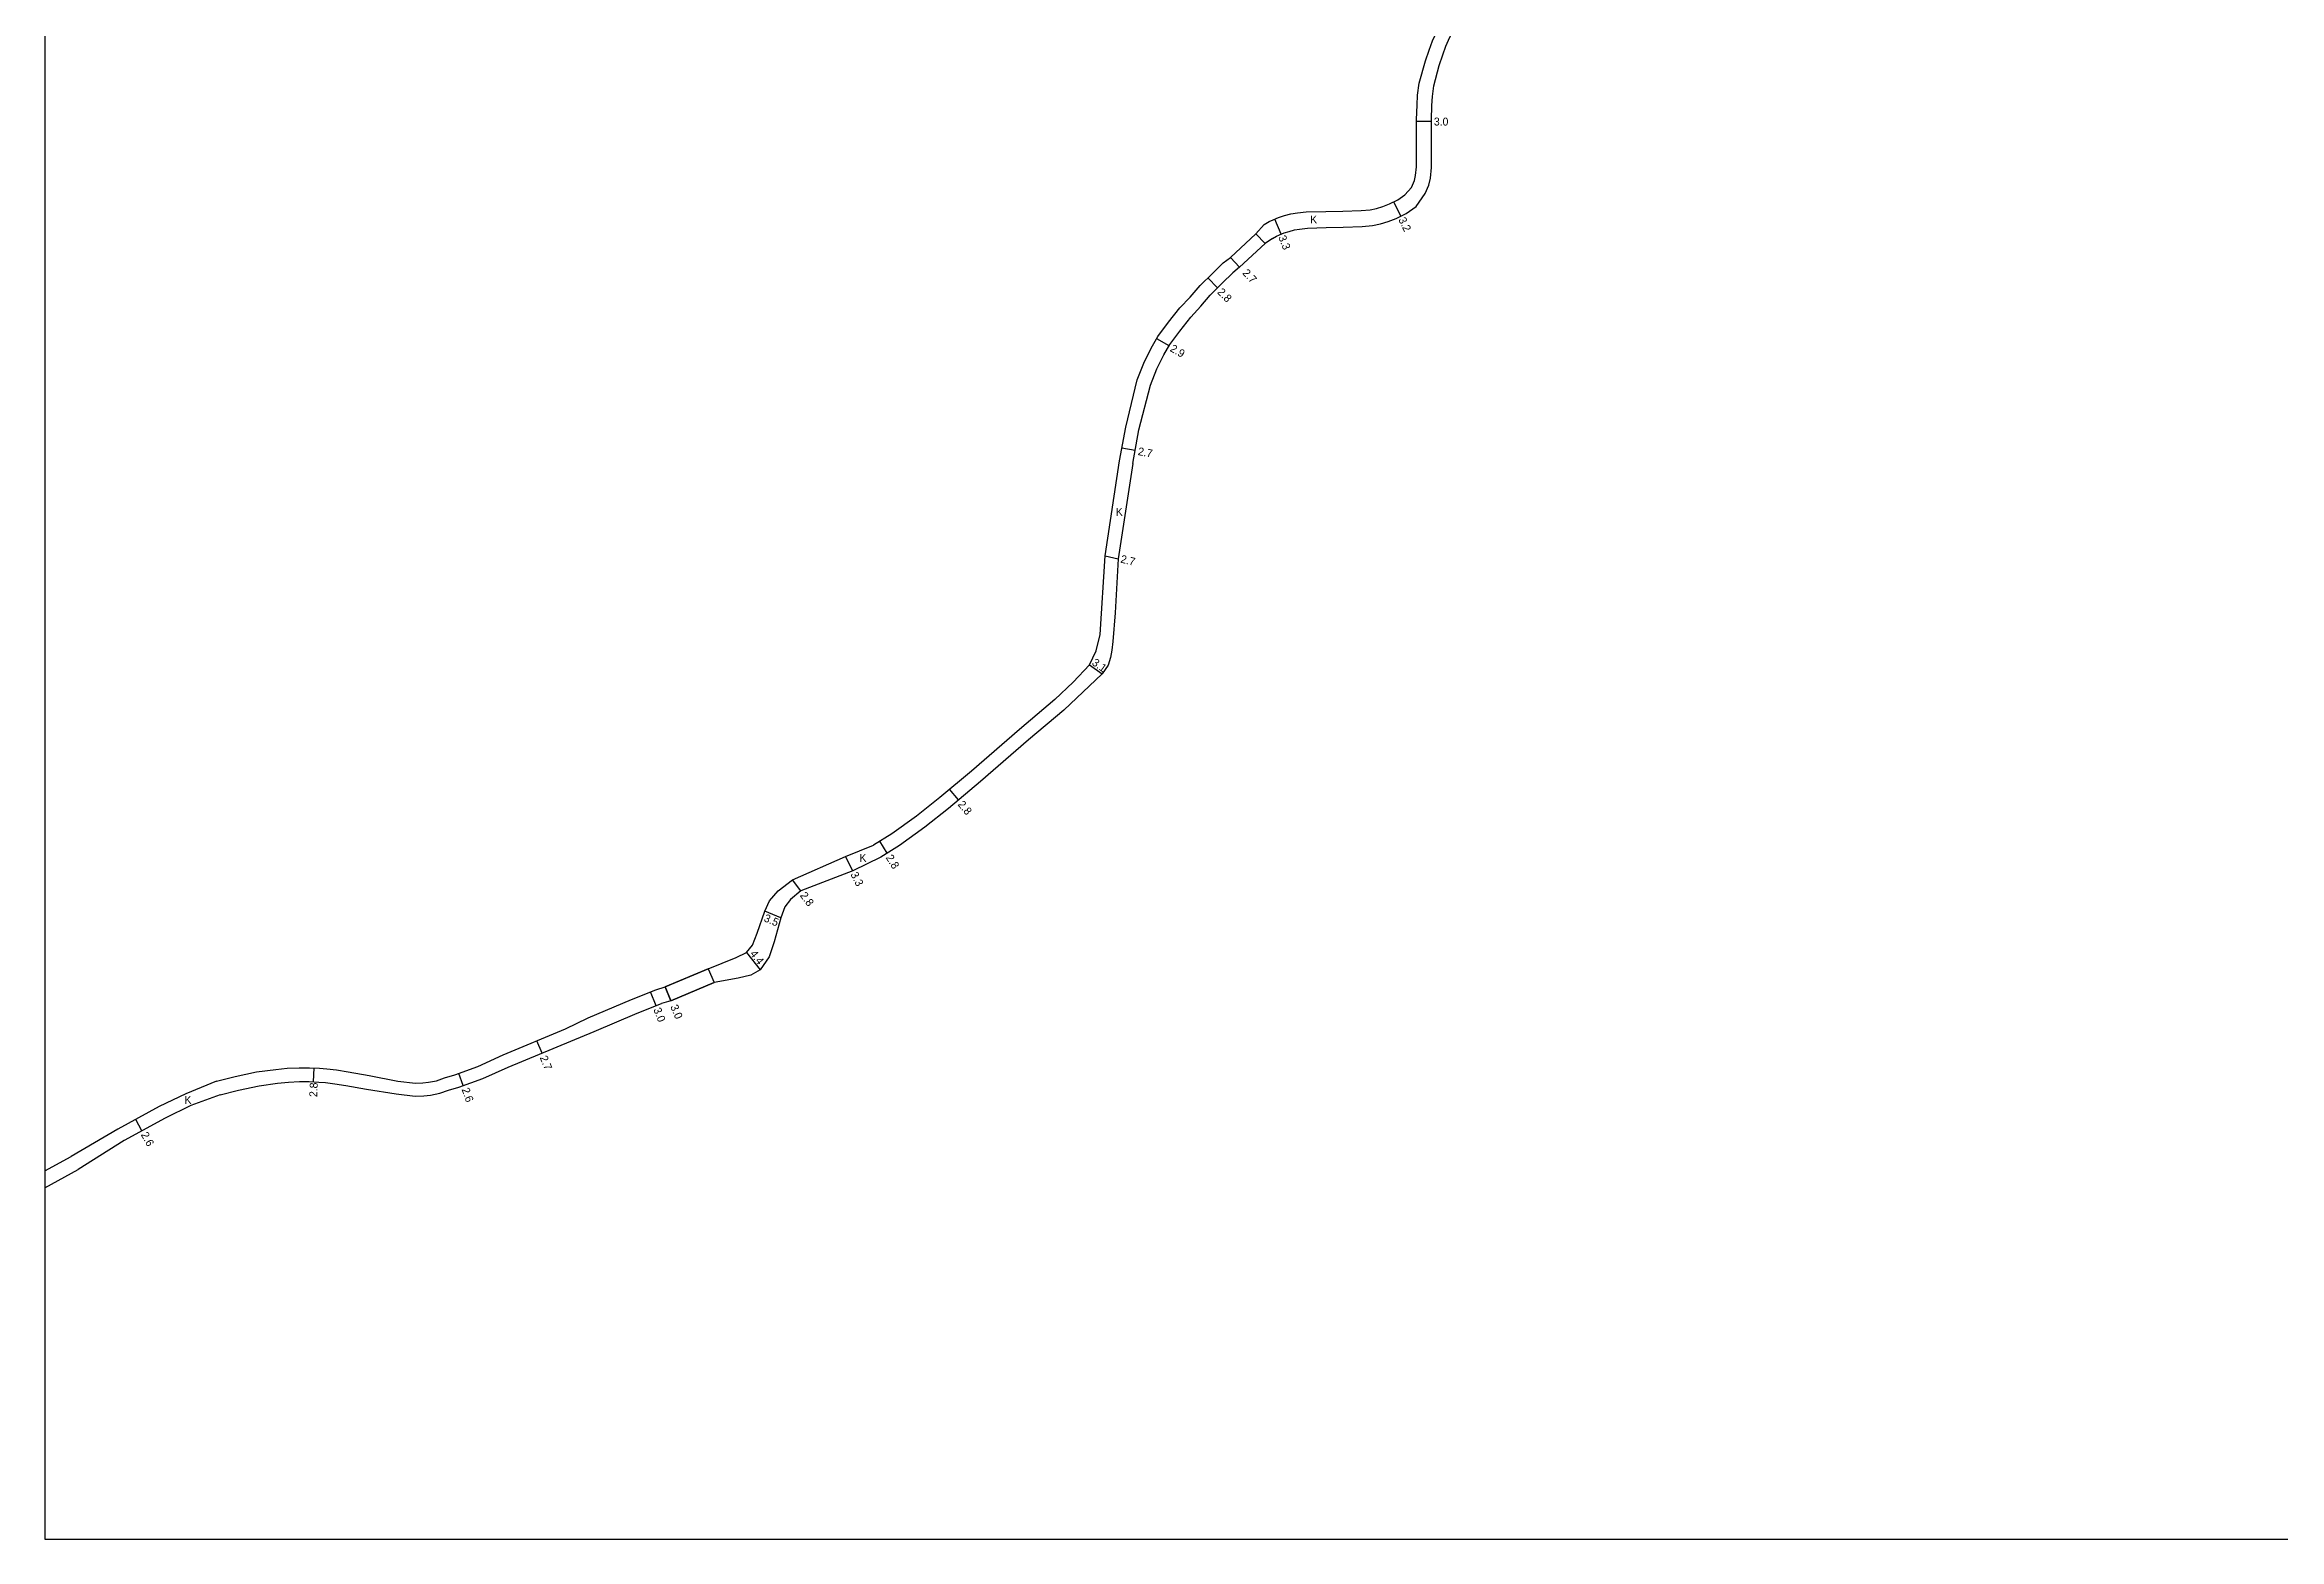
# Model space of a CAD drawing. Header units: metres. Extents: x 0 to 4000, y -96000 to -93000.
# Drawn here: x 2400 to 2849.9, y -96000 to -95699.1 of the extents above; entities that cross this region are included whole.
import ezdxf

# ---------------------------------------------------------------- set-up
doc = ezdxf.new("R2010")
doc.units = ezdxf.units.M
doc.header["$LTSCALE"] = 2.5
for name, color, linetype in [('図郭', 7, 'Continuous'), ('幅員', 7, 'Continuous'), ('舗装', 7, 'Continuous'), ('道路', 7, 'Continuous')]:
    doc.layers.add(name, color=color, linetype=linetype)
doc.styles.get("Standard").update_dxf_attribs({"font": ''})
doc.styles.get('Standard').set_extended_font_data('@MS PGothic')

msp = doc.modelspace()

# ---------------------------------------------------------------- linework, layer by layer
at = {"layer": '図郭'}
msp.add_lwpolyline([(2400, -96000), (3200, -96000), (3200, -95400), (2400, -95400)], close=True, dxfattribs=at)
at = {"layer": '幅員'}
for points in [[(2679.19, -95714.54), (2676.19, -95714.52)], [(2673.01, -95733.59), (2671.61, -95730.71)], [(2648.91, -95737.24), (2647.66, -95734.19)], [(2638.72, -95741.91), (2640.55, -95743.89)], [(2636.11, -95748.05), (2634.14, -95746.05)], [(2626.36, -95759.73), (2623.86, -95758.27)], [(2619.52, -95780.78), (2616.86, -95780.28)], [(2613.51, -95801.98), (2616.13, -95802.61)], [(2610.36, -95823.96), (2612.89, -95825.75)], [(2583.95, -95851.14), (2582.16, -95849)], [(2569.62, -95861.83), (2568.13, -95859.45)], [(2562.72, -95865.44), (2561.2, -95862.51)], [(2552.24, -95869.45), (2550.56, -95867.21)], [(2548.17, -95874.89), (2544.95, -95873.52)], [(2541.31, -95881.85), (2544.02, -95885.32)], [(2523.07, -95892.58), (2521.96, -95889.79)], [(2524.89, -95888.78), (2526.06, -95891.57)], [(2500.12, -95902.12), (2499.08, -95899.63)], [(2454.12, -95907.89), (2454.24, -95905.09)], [(2484.22, -95908.65), (2483.34, -95906.2)], [(2419.58, -95917.73), (2418.33, -95915.45)]]:
    msp.add_lwpolyline(points, dxfattribs=at)
at = {"layer": '道路'}
for points in [[(2677.99, -95702.33), (2678.7, -95700.16), (2679.38, -95698.29), (2680.29, -95696.32), (2681.66, -95693.68), (2683.77, -95690.72), (2685.18, -95689.28), (2686.97, -95687.77), (2689.55, -95686.15), (2693.71, -95684.51), (2695.74, -95683.88), (2699.98, -95683.55), (2702.03, -95683.36)], [(2680.74, -95703.24), (2681.44, -95701.12), (2682.07, -95699.4), (2682.89, -95697.59), (2684.14, -95695.2), (2686, -95692.59), (2687.16, -95691.41), (2688.69, -95690.12), (2690.87, -95688.75), (2694.68, -95687.25), (2696.29, -95686.74), (2700.23, -95686.44), (2702.3, -95686.25)], [(2675.16, -95727.82), (2675.76, -95726.45), (2675.98, -95725.44), (2676.17, -95723.64), (2676.17, -95721.41), (2676.15, -95718.1), (2676.19, -95714.16), (2676.28, -95711.24), (2676.38, -95709.25), (2676.67, -95706.82), (2677.99, -95702.33)], [(2677.9, -95729.03), (2678.62, -95727.39), (2678.95, -95725.93), (2679.17, -95723.8), (2679.17, -95721.4), (2679.15, -95718.1), (2679.19, -95714.22), (2679.28, -95711.35), (2679.37, -95709.5), (2679.63, -95707.36), (2680.74, -95703.24)], [(2657.92, -95732.67), (2661.3, -95732.62), (2665.04, -95732.46), (2666.85, -95732.32), (2668.13, -95732.06), (2669.4, -95731.67), (2670.75, -95731.13), (2672.41, -95730.32), (2673.8, -95729.34), (2675.16, -95727.82)], [(2657.96, -95735.87), (2661.39, -95735.82), (2665.23, -95735.66), (2667.3, -95735.5), (2668.92, -95735.16), (2670.47, -95734.69), (2672.05, -95734.05), (2674.05, -95733.08), (2676.09, -95731.63), (2677.9, -95729.03)], [(2645.5, -95735.27), (2646.52, -95734.68), (2647.29, -95734.34), (2648.39, -95733.89), (2649.57, -95733.49), (2650.89, -95733.15), (2652.19, -95732.92), (2653.97, -95732.75), (2657.92, -95732.67)], [(2637.22, -95743.01), (2638.72, -95741.91), (2643.84, -95737.15), (2645.5, -95735.27)], [(2643.84, -95737.15), (2638.72, -95741.91)], [(2647.16, -95738.12), (2645.68, -95739.12), (2640.55, -95743.89), (2639.19, -95745)], [(2647.16, -95738.12), (2648.01, -95737.63), (2648.58, -95737.38), (2649.54, -95736.99), (2650.51, -95736.66), (2651.6, -95736.38), (2652.63, -95736.19), (2654.19, -95736.05), (2657.96, -95735.87)], [(2640.55, -95743.89), (2645.68, -95739.12)], [(2630.61, -95749.89), (2632.6, -95747.57), (2635.09, -95745.12), (2637.22, -95743.01)], [(2632.74, -95751.71), (2634.65, -95749.48), (2637.06, -95747.11), (2639.19, -95745)], [(2619.91, -95766.56), (2621.26, -95763.18), (2622.74, -95760.17), (2624.1, -95757.85), (2626.22, -95754.97), (2628.51, -95752.06), (2630.61, -95749.89)], [(2622.61, -95767.63), (2623.91, -95764.36), (2625.3, -95761.55), (2626.53, -95759.44), (2628.53, -95756.73), (2630.75, -95753.92), (2632.74, -95751.71)], [(2616.38, -95782.89), (2617.66, -95776.08), (2619.91, -95766.56)], [(2619.03, -95783.39), (2620.29, -95776.65), (2622.61, -95767.63)], [(2603.36, -95830.9), (2607.06, -95827.45), (2610.36, -95823.96), (2611.69, -95821.1), (2612.48, -95817.84), (2613.51, -95801.98), (2616.38, -95782.89)], [(2619.03, -95783.39), (2616.13, -95802.61), (2615.51, -95813.46), (2615.06, -95819.23), (2614.86, -95821.01), (2614.58, -95822.49), (2614.08, -95824), (2612.89, -95825.75), (2605.16, -95833.04)], [(2603.36, -95830.9), (2596.22, -95836.93), (2586.55, -95845.32), (2580.17, -95850.66), (2575.48, -95854.39), (2570.52, -95857.96), (2566.85, -95860.25)], [(2605.16, -95833.04), (2598.04, -95839.06), (2588.36, -95847.45), (2581.94, -95852.83), (2577.17, -95856.62), (2572.09, -95860.28), (2568.34, -95862.63)], [(2523.06, -95889.35), (2524.89, -95888.78), (2533.58, -95885.12), (2539.18, -95882.85), (2541.31, -95881.85), (2542.47, -95880.4), (2543.41, -95877.99), (2544.95, -95873.52), (2545.88, -95871.47), (2547.69, -95869.43), (2550.56, -95867.21), (2561.2, -95862.51), (2566.85, -95860.25)], [(2568.34, -95862.63), (2562.72, -95865.44), (2552.24, -95869.45), (2550.15, -95871.16), (2549.03, -95872.64), (2548.17, -95874.89), (2546.83, -95879.72), (2545.82, -95882.71), (2544.02, -95885.32), (2542.16, -95886.41), (2539.58, -95887.04), (2534.75, -95887.92), (2526.06, -95891.57), (2524.16, -95892.14)], [(2533.58, -95885.12), (2524.89, -95888.78)], [(2509.43, -95894.99), (2518.13, -95891.3), (2523.06, -95889.35)], [(2526.06, -95891.57), (2534.75, -95887.92)], [(2492.3, -95902.45), (2504.86, -95897.22), (2509.43, -95894.99)], [(2510.6, -95897.75), (2519.27, -95894.08), (2524.16, -95892.14)], [(2493.33, -95904.94), (2505.95, -95899.69), (2510.6, -95897.75)], [(2471.09, -95907.76), (2474.64, -95908.19), (2476.11, -95908.11), (2477.26, -95907.99), (2478.86, -95907.66), (2480.5, -95907.12), (2482.57, -95906.48), (2487.23, -95904.8), (2492.3, -95902.45)], [(2434.61, -95907.78), (2428.4, -95910.29), (2423.06, -95912.87), (2414.71, -95917.43), (2405.3, -95922.91)], [(2434.61, -95907.78), (2438.35, -95906.82), (2442.67, -95905.91), (2446.53, -95905.4), (2448.84, -95905.15), (2451.21, -95905.05), (2453.31, -95905.05), (2455.35, -95905.14), (2456.8, -95905.26), (2458.76, -95905.51), (2461.1, -95905.86), (2465.32, -95906.62), (2471.09, -95907.76)], [(2435.31, -95910.49), (2438.99, -95909.55), (2443.15, -95908.67), (2446.86, -95908.18), (2449.05, -95907.95), (2451.27, -95907.85), (2453.25, -95907.85), (2455.18, -95907.93), (2456.5, -95908.04), (2458.38, -95908.28), (2460.65, -95908.62), (2464.81, -95909.38), (2470.78, -95910.34)], [(2470.78, -95910.34), (2474.56, -95910.79), (2476.31, -95910.7), (2477.66, -95910.56), (2479.53, -95910.18), (2481.29, -95909.6), (2483.4, -95908.94), (2488.21, -95907.21), (2493.33, -95904.94)], [(2435.31, -95910.49), (2429.42, -95912.68), (2424.25, -95915.18), (2415.98, -95919.7), (2406.74, -95925.54)], [(2400, -95925.82), (2405.3, -95922.91)], [(2400, -95929.25), (2406.74, -95925.54)]]:
    msp.add_lwpolyline(points, dxfattribs=at)
for points in [[(2643.84, -95737.15), (2645.68, -95739.12), (2640.55, -95743.89), (2638.72, -95741.91)], [(2533.58, -95885.12), (2534.75, -95887.92), (2526.06, -95891.57), (2524.89, -95888.78)]]:
    msp.add_lwpolyline(points, close=True, dxfattribs=at)

# ---------------------------------------------------------------- texts
at = {"layer": '幅員'}
for s, rotation, p in [('3.0', 359.4653, (2679.66, -95715.35)), ('3.3', 292.2432, (2648.3, -95737.85)), ('3.2', 295.9645, (2672.46, -95734.28)), ('2.7', 312.8989, (2641.01, -95745.14)), ('2.8', 314.5659, (2635.95, -95749.02)), ('2.9', 329.6867, (2626.41, -95760.69)), ('2.7', 349.3477, (2619.99, -95781.68)), ('2.7', 346.4533, (2616.48, -95803.33)), ('3.1', 324.8268, (2610.68, -95823.82)), ('2.8', 309.9287, (2583.71, -95852.1)), ('2.8', 302.0097, (2569.25, -95862.74)), ('3.3', 297.3882, (2562.16, -95866.11)), ('2.8', 306.8863, (2551.95, -95870.39)), ('3.5', 337.025, (2544.65, -95875.51)), ('4.4', 307.9136, (2541.88, -95882.16)), ('3.0', 291.6312, (2522.5, -95893.32)), ('3.0', 292.7915, (2525.91, -95892.74)), ('2.7', 292.5856, (2499.63, -95903.01)), ('2.8', 87.5375, (2454.85, -95910.98)), ('2.6', 289.808, (2483.91, -95909.41)), ('2.6', 298.6843, (2419.31, -95918.52))]:
    msp.add_text(s, height=1.6, rotation=rotation, dxfattribs=at).set_placement(p)
at = {"layer": '舗装'}
for p in [(2654.77, -95735.07), (2615.63, -95793.94), (2564.03, -95863.6), (2428.15, -95912.33)]:
    msp.add_text('K', height=1.6, dxfattribs=at).set_placement(p)

doc.saveas('drawing.dxf')
